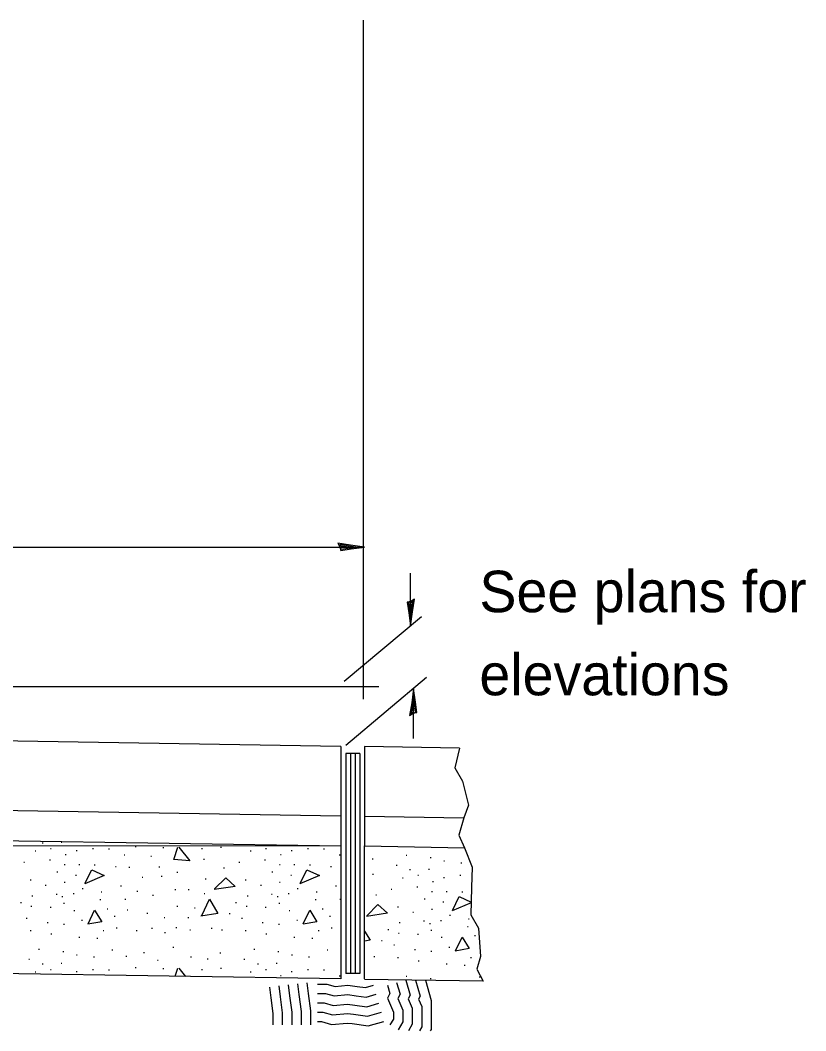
# Model space of a CAD drawing. Extents: x 0 to 2.83, y -0.11 to 1.83.
# Drawn here: x 1.2793 to 1.4999, y 0.7201 to 1.004 of the extents above; entities that cross this region are included whole.
import ezdxf

# ---------------------------------------------------------------- set-up
doc = ezdxf.new("R2010")
doc.units = 0
for name, color, linetype in [('RD_Pr_Roadway_Dimensions', 7, 'Continuous'), ('SH_General_Details', 7, 'Continuous'), ('STG_Traffic_Control', 7, 'Continuous')]:
    doc.layers.add(name, color=color, linetype=linetype)

msp = doc.modelspace()

# ---------------------------------------------------------------- linework, layer by layer
at = {"layer": 'RD_Pr_Roadway_Dimensions'}
for p, q in [((1.37571, 0.81331), (1.37571, 1.00403)), ((0.9702, 0.85598), (1.37602, 0.85598)), ((1.38888, 0.83379), (1.38888, 0.84866)), ((1.38888, 0.83379), (1.38888, 0.84039)), ((1.3703, 0.81831), (1.39199, 0.83653)), ((1.3707, 0.80036), (1.39339, 0.81943)), ((1.38978, 0.80221), (1.38978, 0.81627))]:
    msp.add_line(p, q, dxfattribs=at)
for points in [[(1.38899, 0.84073), (1.38795, 0.8405), (1.3884, 0.83757), (1.38889, 0.83379), (1.38944, 0.83782), (1.39006, 0.84135), (1.38899, 0.84073), (1.3883, 0.84042), (1.38889, 0.83633), (1.38968, 0.84081), (1.3888, 0.84014), (1.38891, 0.83826), (1.38919, 0.84007)], [(1.38968, 0.80933), (1.39072, 0.80956), (1.39027, 0.81249), (1.38978, 0.81627), (1.38923, 0.81224), (1.38861, 0.80871), (1.38968, 0.80933), (1.39036, 0.80964), (1.38978, 0.81373), (1.38899, 0.80925), (1.38987, 0.80992), (1.38975, 0.8118), (1.38948, 0.80999)]]:
    msp.add_lwpolyline(points, dxfattribs=at)
at = {"layer": 'SH_General_Details'}
for p, q in [((1.36937, 0.80003), (0.32155, 0.81685)), ((0.9702, 0.81685), (1.38001, 0.81685)), ((1.36937, 0.80003), (1.36937, 0.77208)), ((1.3707, 0.79807), (1.3707, 0.73624)), ((1.37469, 0.79807), (1.3707, 0.79807)), ((1.37203, 0.79807), (1.37203, 0.73624)), ((1.37336, 0.79807), (1.37336, 0.73624)), ((1.37469, 0.79807), (1.37469, 0.73624)), ((1.40263, 0.79953), (1.37602, 0.79997)), ((1.37602, 0.79997), (1.37602, 0.77208)), ((1.36937, 0.78045), (0.32155, 0.79728)), ((0.97286, 0.77845), (1.36937, 0.77208)), ((1.40388, 0.7799), (1.37602, 0.78035)), ((1.28547, 0.77295), (1.28573, 0.77295)), ((1.29075, 0.77307), (1.29101, 0.77307)), ((1.36937, 0.77208), (0.9737, 0.77191)), ((1.28343, 0.77068), (1.28369, 0.77068)), ((1.28774, 0.77136), (1.288, 0.77136)), ((1.29192, 0.76966), (1.29218, 0.76966)), ((1.29499, 0.77074), (1.29525, 0.77074)), ((1.29958, 0.77136), (1.29984, 0.77136)), ((1.30407, 0.77125), (1.30433, 0.77125)), ((1.30843, 0.76955), (1.3087, 0.76955)), ((1.31156, 0.77187), (1.31182, 0.77187)), ((1.31933, 0.77159), (1.31959, 0.77159)), ((1.33023, 0.77136), (1.33049, 0.77136)), ((1.3355, 0.7717), (1.33577, 0.7717)), ((1.34385, 0.77068), (1.34411, 0.77068)), ((1.34816, 0.77136), (1.34842, 0.77136)), ((1.35234, 0.76966), (1.35261, 0.76966)), ((1.35541, 0.77074), (1.35567, 0.77074)), ((1.36, 0.77136), (1.36027, 0.77136)), ((1.36449, 0.77125), (1.36475, 0.77125)), ((1.36886, 0.76955), (1.36912, 0.76955)), ((1.36937, 0.77208), (1.36937, 0.73468)), ((1.37602, 0.73468), (1.37602, 0.77208)), ((1.37602, 0.77208), (1.4041, 0.77157)), ((1.38764, 0.76948), (1.3879, 0.76948)), ((1.28025, 0.7675), (1.28051, 0.7675)), ((1.28751, 0.76813), (1.28778, 0.76813)), ((1.29164, 0.76682), (1.2919, 0.76682)), ((1.29572, 0.76682), (1.29599, 0.76682)), ((1.30009, 0.76671), (1.30036, 0.76671)), ((1.31593, 0.76921), (1.31619, 0.76921)), ((1.33074, 0.7683), (1.331, 0.7683)), ((1.34067, 0.7675), (1.34093, 0.7675)), ((1.34793, 0.76813), (1.3482, 0.76813)), ((1.35206, 0.76682), (1.35232, 0.76682)), ((1.35614, 0.76682), (1.35641, 0.76682)), ((1.36051, 0.76671), (1.36078, 0.76671)), ((1.37816, 0.76841), (1.37842, 0.76841)), ((1.38486, 0.76665), (1.38512, 0.76665)), ((1.39443, 0.7688), (1.39469, 0.7688)), ((1.39823, 0.7679), (1.39849, 0.7679)), ((1.40305, 0.76733), (1.40332, 0.76733)), ((1.28955, 0.76478), (1.28982, 0.76478)), ((1.29481, 0.76387), (1.29508, 0.76387)), ((1.306, 0.76626), (1.30626, 0.76626)), ((1.3098, 0.76608), (1.31006, 0.76608)), ((1.3182, 0.76614), (1.31846, 0.76614)), ((1.32325, 0.76467), (1.32351, 0.76467)), ((1.33636, 0.76591), (1.33662, 0.76591)), ((1.34998, 0.76478), (1.35024, 0.76478)), ((1.35524, 0.76387), (1.3555, 0.76387)), ((1.36642, 0.76626), (1.36668, 0.76626)), ((1.37827, 0.76415), (1.37854, 0.76415)), ((1.38866, 0.7654), (1.38892, 0.7654)), ((1.39093, 0.76381), (1.39119, 0.76381)), ((1.39394, 0.76551), (1.3942, 0.76551)), ((1.40277, 0.76381), (1.40304, 0.76381)), ((1.28206, 0.76251), (1.28233, 0.76251)), ((1.28632, 0.76103), (1.28658, 0.76103)), ((1.29164, 0.76188), (1.2919, 0.76188)), ((1.31349, 0.7633), (1.31375, 0.7633)), ((1.31888, 0.76353), (1.31914, 0.76353)), ((1.33119, 0.76285), (1.33146, 0.76285)), ((1.34249, 0.76251), (1.34275, 0.76251)), ((1.34674, 0.76103), (1.34701, 0.76103)), ((1.35206, 0.76188), (1.35232, 0.76188)), ((1.38662, 0.76313), (1.38688, 0.76313)), ((1.39511, 0.76211), (1.39537, 0.76211)), ((1.39817, 0.76318), (1.39844, 0.76318)), ((1.28257, 0.75808), (1.28284, 0.75808)), ((1.28938, 0.75854), (1.28965, 0.75854)), ((1.29413, 0.75865), (1.2944, 0.75865)), ((1.29669, 0.76013), (1.29695, 0.76013)), ((1.30197, 0.75916), (1.30223, 0.75916)), ((1.30741, 0.76081), (1.30768, 0.76081)), ((1.31207, 0.75933), (1.31233, 0.75933)), ((1.31644, 0.75825), (1.3167, 0.75825)), ((1.32274, 0.75979), (1.323, 0.75979)), ((1.32648, 0.75979), (1.32675, 0.75979)), ((1.33091, 0.75865), (1.33117, 0.75865)), ((1.343, 0.75808), (1.34326, 0.75808)), ((1.34981, 0.75854), (1.35007, 0.75854)), ((1.35456, 0.75865), (1.35482, 0.75865)), ((1.35711, 0.76013), (1.35737, 0.76013)), ((1.36239, 0.75916), (1.36265, 0.75916)), ((1.36783, 0.76081), (1.3681, 0.76081)), ((1.37912, 0.75836), (1.37939, 0.75836)), ((1.38344, 0.75995), (1.3837, 0.75995)), ((1.3907, 0.76057), (1.39097, 0.76057)), ((1.39482, 0.75927), (1.39509, 0.75927)), ((1.39891, 0.75927), (1.39918, 0.75927)), ((1.40328, 0.75916), (1.40355, 0.75916)), ((1.27934, 0.75617), (1.2796, 0.75617)), ((1.29101, 0.75786), (1.29128, 0.75786)), ((1.29147, 0.75595), (1.29173, 0.75595)), ((1.30168, 0.75697), (1.30194, 0.75697)), ((1.30866, 0.75706), (1.30893, 0.75706)), ((1.33976, 0.75617), (1.34002, 0.75617)), ((1.35143, 0.75786), (1.3517, 0.75786)), ((1.35189, 0.75595), (1.35215, 0.75595)), ((1.3621, 0.75697), (1.36237, 0.75697)), ((1.36908, 0.75706), (1.36935, 0.75706)), ((1.39275, 0.75723), (1.39301, 0.75723)), ((1.398, 0.75632), (1.39827, 0.75632)), ((1.28229, 0.7551), (1.28256, 0.7551)), ((1.28768, 0.75481), (1.28795, 0.75481)), ((1.29436, 0.75396), (1.29462, 0.75396)), ((1.30367, 0.75441), (1.30393, 0.75441)), ((1.30571, 0.75237), (1.30598, 0.75237)), ((1.30929, 0.75413), (1.30955, 0.75413)), ((1.31485, 0.75317), (1.31511, 0.75317)), ((1.32325, 0.7551), (1.32351, 0.7551)), ((1.32819, 0.75464), (1.32845, 0.75464)), ((1.33795, 0.75305), (1.33821, 0.75305)), ((1.34271, 0.7551), (1.34298, 0.7551)), ((1.3481, 0.75481), (1.34837, 0.75481)), ((1.35478, 0.75396), (1.35505, 0.75396)), ((1.36409, 0.75441), (1.36435, 0.75441)), ((1.36613, 0.75237), (1.3664, 0.75237)), ((1.38525, 0.75496), (1.38552, 0.75496)), ((1.38951, 0.75348), (1.38977, 0.75348)), ((1.39482, 0.75433), (1.39509, 0.75433)), ((1.39988, 0.75257), (1.40014, 0.75257)), ((1.28099, 0.7518), (1.28125, 0.7518)), ((1.28683, 0.75055), (1.28709, 0.75055)), ((1.29141, 0.75004), (1.29167, 0.75004)), ((1.29652, 0.75118), (1.29678, 0.75118)), ((1.31967, 0.75192), (1.31994, 0.75192)), ((1.32637, 0.75192), (1.32663, 0.75192)), ((1.34141, 0.7518), (1.34167, 0.7518)), ((1.34725, 0.75055), (1.34752, 0.75055)), ((1.35183, 0.75004), (1.3521, 0.75004)), ((1.35694, 0.75118), (1.3572, 0.75118)), ((1.38576, 0.75053), (1.38603, 0.75053)), ((1.39257, 0.75098), (1.39284, 0.75098)), ((1.3942, 0.7503), (1.39447, 0.7503)), ((1.39732, 0.7511), (1.39759, 0.7511)), ((1.40515, 0.75161), (1.40542, 0.75161)), ((1.28206, 0.74828), (1.28233, 0.74828)), ((1.28785, 0.74732), (1.28812, 0.74732)), ((1.30253, 0.74828), (1.3028, 0.74828)), ((1.30622, 0.74908), (1.30649, 0.74908)), ((1.31184, 0.74828), (1.3121, 0.74828)), ((1.31615, 0.74896), (1.31642, 0.74896)), ((1.31984, 0.74772), (1.32011, 0.74772)), ((1.32296, 0.74919), (1.32323, 0.74919)), ((1.32688, 0.74846), (1.32714, 0.74846)), ((1.33295, 0.74896), (1.33322, 0.74896)), ((1.33585, 0.74851), (1.33611, 0.74851)), ((1.34248, 0.74828), (1.34275, 0.74828)), ((1.34827, 0.74732), (1.34854, 0.74732)), ((1.36295, 0.74828), (1.36322, 0.74828)), ((1.36664, 0.74908), (1.36691, 0.74908)), ((1.38253, 0.74862), (1.38279, 0.74862)), ((1.38548, 0.74754), (1.38574, 0.74754)), ((1.39087, 0.74726), (1.39114, 0.74726)), ((1.39465, 0.74839), (1.39492, 0.74839)), ((1.40487, 0.74941), (1.40513, 0.74941)), ((1.40686, 0.74686), (1.40712, 0.74686)), ((1.29572, 0.74647), (1.29599, 0.74647)), ((1.30077, 0.74613), (1.30104, 0.74613)), ((1.35614, 0.74647), (1.35641, 0.74647)), ((1.36119, 0.74613), (1.36146, 0.74613)), ((1.38071, 0.7455), (1.38098, 0.7455)), ((1.38418, 0.74425), (1.38444, 0.74425)), ((1.39755, 0.74641), (1.39782, 0.74641)), ((1.28445, 0.74306), (1.28471, 0.74306)), ((1.29124, 0.74238), (1.2915, 0.74238)), ((1.29504, 0.74147), (1.29531, 0.74147)), ((1.30503, 0.74284), (1.30529, 0.74284)), ((1.30895, 0.74113), (1.30921, 0.74113)), ((1.31388, 0.74216), (1.31415, 0.74216)), ((1.32211, 0.74358), (1.32238, 0.74358)), ((1.33539, 0.74199), (1.33566, 0.74199)), ((1.34487, 0.74306), (1.34513, 0.74306)), ((1.35166, 0.74238), (1.35192, 0.74238)), ((1.35546, 0.74147), (1.35573, 0.74147)), ((1.36545, 0.74284), (1.36572, 0.74284)), ((1.39002, 0.743), (1.39028, 0.743)), ((1.3946, 0.74249), (1.39486, 0.74249)), ((1.39971, 0.74363), (1.39997, 0.74363)), ((1.36937, 0.73473), (0.98761, 0.74076)), ((1.28167, 0.74023), (1.28193, 0.74023)), ((1.28547, 0.73898), (1.28573, 0.73898)), ((1.29075, 0.73909), (1.29101, 0.73909)), ((1.29986, 0.74091), (1.30013, 0.74091)), ((1.3178, 0.74), (1.31806, 0.74)), ((1.32711, 0.74091), (1.32737, 0.74091)), ((1.33182, 0.74034), (1.33208, 0.74034)), ((1.34209, 0.74023), (1.34235, 0.74023)), ((1.34589, 0.73898), (1.34616, 0.73898)), ((1.35117, 0.73909), (1.35143, 0.73909)), ((1.36029, 0.74091), (1.36055, 0.74091)), ((1.37861, 0.74096), (1.37888, 0.74096)), ((1.38525, 0.74073), (1.38552, 0.74073)), ((1.39104, 0.73977), (1.39131, 0.73977)), ((1.39891, 0.73891), (1.39918, 0.73891)), ((1.40396, 0.73858), (1.40423, 0.73858)), ((1.40572, 0.74073), (1.40599, 0.74073)), ((1.28343, 0.73671), (1.28369, 0.73671)), ((1.28774, 0.73739), (1.288, 0.73739)), ((1.29499, 0.73676), (1.29525, 0.73676)), ((1.29958, 0.73739), (1.29984, 0.73739)), ((1.30407, 0.73728), (1.30433, 0.73728)), ((1.31156, 0.7379), (1.31182, 0.7379)), ((1.31933, 0.73762), (1.31959, 0.73762)), ((1.33023, 0.73739), (1.33049, 0.73739)), ((1.3355, 0.73773), (1.33577, 0.73773)), ((1.34385, 0.73671), (1.34411, 0.73671)), ((1.34816, 0.73739), (1.34842, 0.73739)), ((1.35234, 0.73569), (1.35261, 0.73569)), ((1.35541, 0.73676), (1.35567, 0.73676)), ((1.36, 0.73739), (1.36027, 0.73739)), ((1.36449, 0.73728), (1.36475, 0.73728)), ((1.36886, 0.73557), (1.36912, 0.73557)), ((1.37469, 0.73624), (1.3707, 0.73624)), ((1.38764, 0.73551), (1.3879, 0.73551)), ((1.40929, 0.73406), (1.37602, 0.73457)), ((1.39443, 0.73483), (1.39469, 0.73483)), ((1.40822, 0.73528), (1.40848, 0.73528))]:
    msp.add_line(p, q, dxfattribs=at)
for points in [[(1.40263, 0.79953), (1.40137, 0.79399), (1.4035, 0.79024), (1.40523, 0.78354), (1.4039, 0.77996), (1.4025, 0.77504), (1.4041, 0.77157)], [(1.32384, 0.77167), (1.32695, 0.7679), (1.32245, 0.76823), (1.32357, 0.77173)], [(1.4041, 0.77157), (1.40623, 0.76609), (1.40603, 0.76039), (1.40583, 0.75273), (1.40796, 0.74899), (1.40856, 0.74099), (1.40756, 0.73741), (1.40929, 0.73406)], [(1.29747, 0.76149), (1.29938, 0.76539), (1.30289, 0.76374), (1.29742, 0.76141)], [(1.35789, 0.76149), (1.35981, 0.76539), (1.36331, 0.76374), (1.35785, 0.76141)], [(1.33382, 0.75997), (1.33699, 0.76314), (1.33964, 0.7607), (1.33376, 0.75984)], [(1.33032, 0.7525), (1.33243, 0.75706), (1.33481, 0.7531), (1.33005, 0.7523)], [(1.37659, 0.75242), (1.37976, 0.75559), (1.3824, 0.75315), (1.37653, 0.75228)], [(1.40592, 0.75612), (1.40061, 0.75386)], [(1.40066, 0.75394), (1.40257, 0.75784)], [(1.40257, 0.75784), (1.40592, 0.75626)], [(1.29833, 0.75019), (1.30018, 0.75402), (1.30216, 0.75078), (1.29829, 0.75005)], [(1.35875, 0.75019), (1.3606, 0.75402), (1.36258, 0.75078), (1.35871, 0.75005)], [(1.37602, 0.74814), (1.37758, 0.74554)], [(1.37758, 0.74554), (1.37602, 0.74528)], [(1.40152, 0.74263), (1.40337, 0.74647), (1.40535, 0.74323), (1.40148, 0.7425)], [(1.36937, 0.74113), (1.36937, 0.74113)], [(1.32284, 0.73547), (1.32357, 0.73776)], [(1.32384, 0.73769), (1.32571, 0.73542)], [(1.35195, 0.73272), (1.35228, 0.72967), (1.35288, 0.72518), (1.35288, 0.72177)], [(1.35457, 0.733), (1.3549, 0.72999), (1.35552, 0.72536), (1.35552, 0.72177)], [(1.35719, 0.7333), (1.35753, 0.73031), (1.35816, 0.72553), (1.35816, 0.72177)], [(1.35982, 0.73359), (1.36015, 0.73063), (1.3608, 0.72571), (1.3608, 0.72177)], [(1.36277, 0.73326), (1.3654, 0.73326), (1.3677, 0.7326), (1.37131, 0.73293), (1.37394, 0.7326), (1.37624, 0.73228), (1.37854, 0.73293)], [(1.38248, 0.73293), (1.38313, 0.73063), (1.38248, 0.72932), (1.38412, 0.72538), (1.38412, 0.72341), (1.38313, 0.72177)], [(1.38501, 0.73366), (1.38595, 0.73037), (1.38538, 0.72922), (1.38676, 0.72591), (1.38676, 0.72268), (1.3854, 0.72041)], [(1.38755, 0.73438), (1.38877, 0.73011), (1.38828, 0.72912), (1.3894, 0.72644), (1.3894, 0.72195), (1.38831, 0.72013)], [(1.39031, 0.73435), (1.3916, 0.72985), (1.39118, 0.72902), (1.39204, 0.72696), (1.39204, 0.72122), (1.39139, 0.72013)], [(1.39307, 0.73431), (1.39468, 0.72867), (1.39468, 0.72048), (1.39446, 0.72013)], [(1.34932, 0.73242), (1.34966, 0.72935), (1.35024, 0.72501), (1.35024, 0.72177)], [(1.36277, 0.73062), (1.36503, 0.73062), (1.36745, 0.72993), (1.37127, 0.73028), (1.37359, 0.72999), (1.37642, 0.72958), (1.37926, 0.73039)], [(1.36277, 0.72798), (1.36466, 0.72798), (1.3672, 0.72726), (1.37122, 0.72762), (1.37324, 0.72737), (1.3766, 0.72689), (1.37999, 0.72786)], [(1.36277, 0.72534), (1.36429, 0.72534), (1.36695, 0.72458), (1.37118, 0.72497), (1.37289, 0.72475), (1.37679, 0.7242), (1.38071, 0.72532)], [(1.36277, 0.7227), (1.36392, 0.7227), (1.36669, 0.72191), (1.37113, 0.72231), (1.37254, 0.72214), (1.37697, 0.7215), (1.38144, 0.72278)]]:
    msp.add_lwpolyline(points, dxfattribs=at)
at = {"layer": 'STG_Traffic_Control'}
msp.add_lwpolyline([(1.36908, 0.85609), (1.36932, 0.85505), (1.37225, 0.8555), (1.37602, 0.85599), (1.372, 0.85654), (1.36846, 0.85716), (1.36908, 0.85609), (1.36939, 0.8554), (1.37349, 0.85599), (1.36901, 0.85677), (1.36967, 0.8559), (1.37156, 0.85601), (1.36975, 0.85629)], dxfattribs=at)

# ---------------------------------------------------------------- texts
at = {"layer": 'SH_General_Details'}
for s, height, p in [('See plans for', 0.0116667, (1.40825, 0.83771)), ('elevations', 0.011667, (1.40825, 0.81438))]:
    msp.add_text(s, height=height, dxfattribs=at).set_placement(p)

doc.saveas('drawing.dxf')
